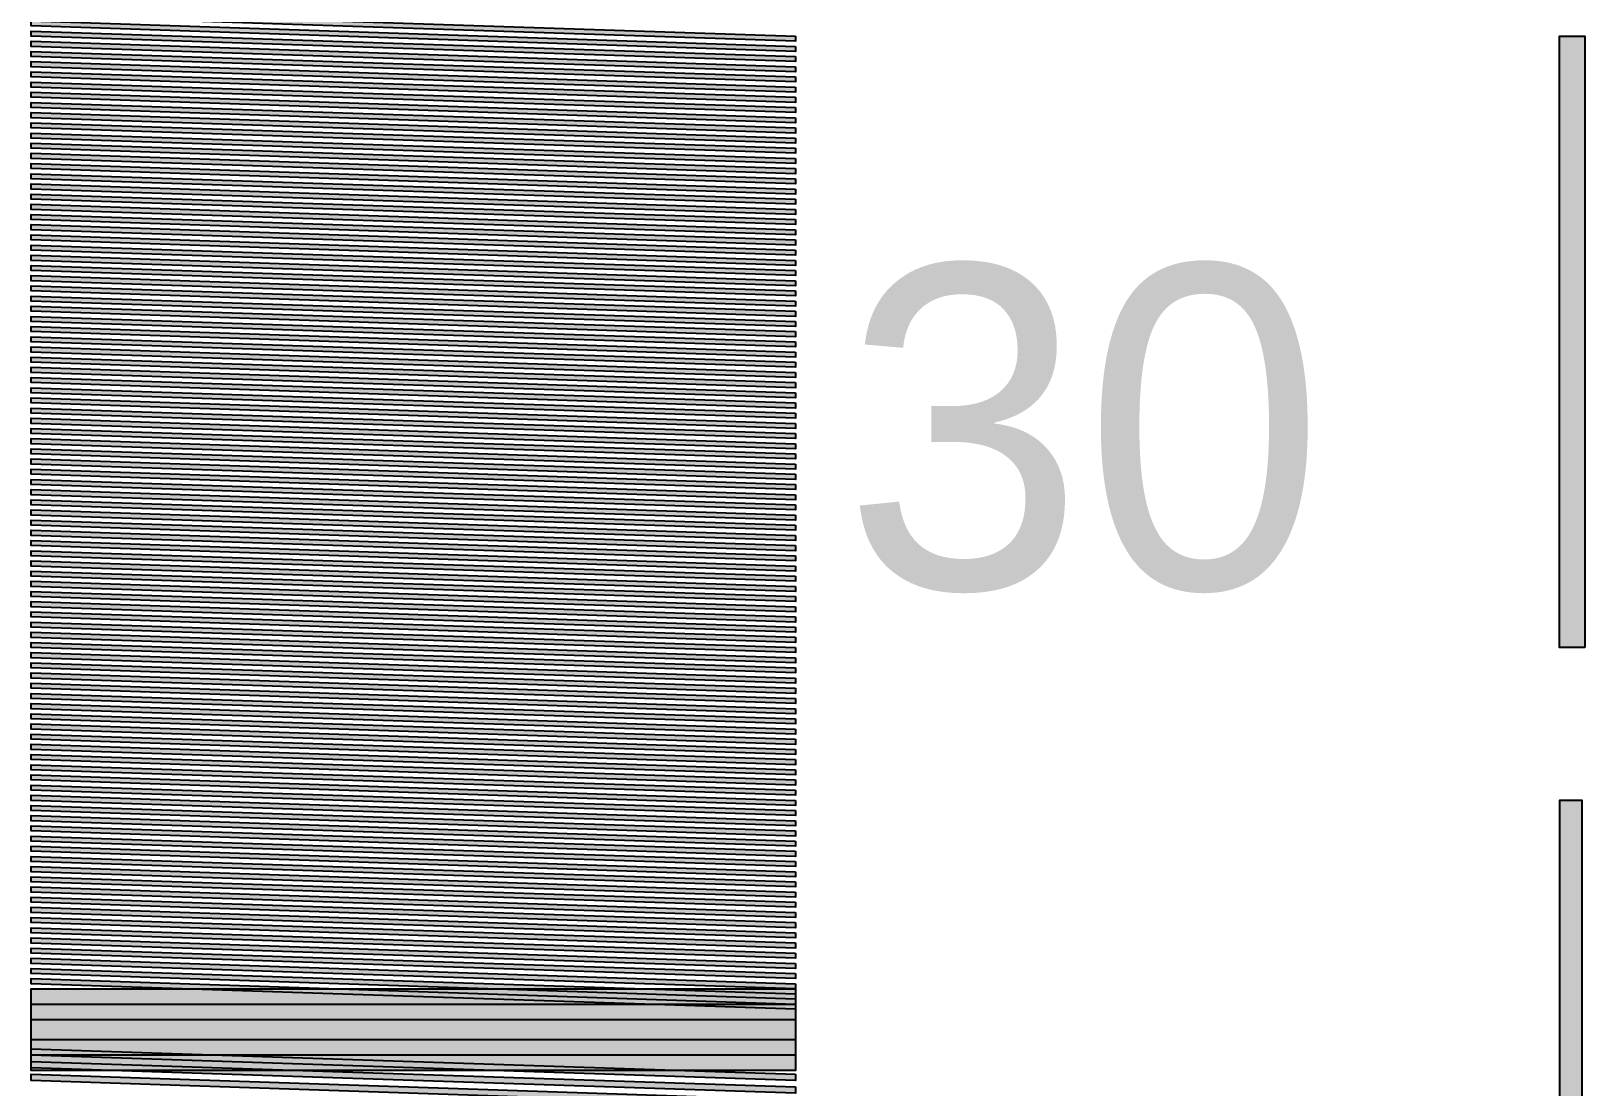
# Model space of a CAD drawing. Header units: millimetres. Extents: x 0 to 420, y 0 to 297.
# Drawn here: x 274.25 to 299.41, y 130.25 to 147.34 of the extents above; entities that cross this region are included whole.
import ezdxf

# ---------------------------------------------------------------- set-up
doc = ezdxf.new("R2010")
doc.units = ezdxf.units.MM
for name, color, linetype in [('CENTER', 7, 'Continuous'), ('LABELS', 7, 'Continuous'), ('PERIPHERY', 7, 'Continuous')]:
    doc.layers.add(name, color=color, linetype=linetype)

msp = doc.modelspace()

# ---------------------------------------------------------------- hatches: boundary and pattern name
at = {"layer": 'CENTER', "true_color": 0x000000}
h = msp.add_hatch(color=7, dxfattribs=at)
h.dxf.hatch_style = 1
h.paths.add_polyline_path([(299.405, 137.363), (298.996, 137.363), (298.996, 147.262), (299.405, 147.262), (299.405, 137.363)])
h = msp.add_hatch(color=7, dxfattribs=at)
h.dxf.hatch_style = 1
h.paths.add_polyline_path([(299.356, 124.988), (298.997, 124.988), (298.997, 134.888), (299.356, 134.888), (299.356, 124.988)])
at = {"layer": 'PERIPHERY', "true_color": 0x000000}
h = msp.add_hatch(color=7, dxfattribs=at)
h.dxf.hatch_style = 1
h.paths.add_polyline_path([(286.622, 147.262), (286.622, 147.18), (274.246, 147.592), (274.246, 147.675), (286.622, 147.262)])
h = msp.add_hatch(color=7, dxfattribs=at)
h.dxf.hatch_style = 1
h.paths.add_polyline_path([(286.622, 147.097), (286.622, 147.015), (274.246, 147.427), (274.246, 147.51), (286.622, 147.097)])
h = msp.add_hatch(color=7, dxfattribs=at)
h.dxf.hatch_style = 1
h.paths.add_polyline_path([(286.622, 146.932), (286.622, 146.85), (274.246, 147.262), (274.246, 147.345), (286.622, 146.932)])
h = msp.add_hatch(color=7, dxfattribs=at)
h.dxf.hatch_style = 1
h.paths.add_polyline_path([(286.622, 146.767), (286.622, 146.685), (274.246, 147.097), (274.246, 147.18), (286.622, 146.767)])
h = msp.add_hatch(color=7, dxfattribs=at)
h.dxf.hatch_style = 1
h.paths.add_polyline_path([(286.622, 146.602), (286.622, 146.52), (274.246, 146.932), (274.246, 147.015), (286.622, 146.602)])
h = msp.add_hatch(color=7, dxfattribs=at)
h.dxf.hatch_style = 1
h.paths.add_polyline_path([(286.622, 146.437), (286.622, 146.355), (274.246, 146.767), (274.246, 146.85), (286.622, 146.437)])
h = msp.add_hatch(color=7, dxfattribs=at)
h.dxf.hatch_style = 1
h.paths.add_polyline_path([(286.622, 146.272), (286.622, 146.19), (274.246, 146.602), (274.246, 146.684), (286.622, 146.272)])
h = msp.add_hatch(color=7, dxfattribs=at)
h.dxf.hatch_style = 1
h.paths.add_polyline_path([(286.622, 146.107), (286.622, 146.025), (274.246, 146.437), (274.246, 146.519), (286.622, 146.107)])
h = msp.add_hatch(color=7, dxfattribs=at)
h.dxf.hatch_style = 1
h.paths.add_polyline_path([(286.622, 145.942), (286.622, 145.86), (274.246, 146.272), (274.246, 146.354), (286.622, 145.942)])
h = msp.add_hatch(color=7, dxfattribs=at)
h.dxf.hatch_style = 1
h.paths.add_polyline_path([(286.622, 145.777), (286.622, 145.694), (274.246, 146.107), (274.246, 146.189), (286.622, 145.777)])
h = msp.add_hatch(color=7, dxfattribs=at)
h.dxf.hatch_style = 1
h.paths.add_polyline_path([(286.622, 145.612), (286.622, 145.529), (274.246, 145.942), (274.246, 146.024), (286.622, 145.612)])
h = msp.add_hatch(color=7, dxfattribs=at)
h.dxf.hatch_style = 1
h.paths.add_polyline_path([(286.622, 145.447), (286.622, 145.365), (274.246, 145.777), (274.246, 145.859), (286.622, 145.447)])
h = msp.add_hatch(color=7, dxfattribs=at)
h.dxf.hatch_style = 1
h.paths.add_polyline_path([(286.622, 145.282), (286.622, 145.2), (274.246, 145.612), (274.246, 145.694), (286.622, 145.282)])
h = msp.add_hatch(color=7, dxfattribs=at)
h.dxf.hatch_style = 1
h.paths.add_polyline_path([(286.622, 145.117), (286.622, 145.035), (274.246, 145.447), (274.246, 145.529), (286.622, 145.117)])
h = msp.add_hatch(color=7, dxfattribs=at)
h.dxf.hatch_style = 1
h.paths.add_polyline_path([(286.622, 144.952), (286.622, 144.87), (274.246, 145.282), (274.246, 145.365), (286.622, 144.952)])
h = msp.add_hatch(color=7, dxfattribs=at)
h.dxf.hatch_style = 1
h.paths.add_polyline_path([(286.622, 144.787), (286.622, 144.705), (274.246, 145.117), (274.246, 145.2), (286.622, 144.787)])
h = msp.add_hatch(color=7, dxfattribs=at)
h.dxf.hatch_style = 1
h.paths.add_polyline_path([(286.622, 144.622), (286.622, 144.54), (274.246, 144.952), (274.246, 145.035), (286.622, 144.622)])
h = msp.add_hatch(color=7, dxfattribs=at)
h.dxf.hatch_style = 1
h.paths.add_polyline_path([(286.622, 144.457), (286.622, 144.375), (274.246, 144.787), (274.246, 144.87), (286.622, 144.457)])
h = msp.add_hatch(color=7, dxfattribs=at)
h.dxf.hatch_style = 1
h.paths.add_polyline_path([(286.622, 144.292), (286.622, 144.21), (274.246, 144.622), (274.246, 144.705), (286.622, 144.292)])
h = msp.add_hatch(color=7, dxfattribs=at)
h.dxf.hatch_style = 1
h.paths.add_polyline_path([(286.622, 144.127), (286.622, 144.045), (274.246, 144.457), (274.246, 144.54), (286.622, 144.127)])
h = msp.add_hatch(color=7, dxfattribs=at)
h.dxf.hatch_style = 1
h.paths.add_polyline_path([(286.622, 143.962), (286.622, 143.88), (274.246, 144.292), (274.246, 144.375), (286.622, 143.962)])
h = msp.add_hatch(color=7, dxfattribs=at)
h.dxf.hatch_style = 1
h.paths.add_polyline_path([(286.622, 143.797), (286.622, 143.715), (274.246, 144.127), (274.246, 144.21), (286.622, 143.797)])
h = msp.add_hatch(color=7, dxfattribs=at)
h.dxf.hatch_style = 1
h.paths.add_polyline_path([(286.622, 143.632), (286.622, 143.55), (274.246, 143.962), (274.246, 144.045), (286.622, 143.632)])
h = msp.add_hatch(color=7, dxfattribs=at)
h.dxf.hatch_style = 1
h.paths.add_polyline_path([(286.622, 143.467), (286.622, 143.385), (274.246, 143.797), (274.246, 143.88), (286.622, 143.467)])
h = msp.add_hatch(color=7, dxfattribs=at)
h.dxf.hatch_style = 1
h.paths.add_polyline_path([(286.622, 143.302), (286.622, 143.22), (274.246, 143.632), (274.246, 143.715), (286.622, 143.302)])
h = msp.add_hatch(color=7, dxfattribs=at)
h.dxf.hatch_style = 1
h.paths.add_polyline_path([(286.622, 143.137), (286.622, 143.055), (274.246, 143.467), (274.246, 143.55), (286.622, 143.137)])
h = msp.add_hatch(color=7, dxfattribs=at)
h.dxf.hatch_style = 1
h.paths.add_polyline_path([(286.622, 142.972), (286.622, 142.89), (274.246, 143.302), (274.246, 143.384), (286.622, 142.972)])
h = msp.add_hatch(color=7, dxfattribs=at)
h.dxf.hatch_style = 1
h.paths.add_polyline_path([(286.622, 142.807), (286.622, 142.724), (274.246, 143.137), (274.246, 143.219), (286.622, 142.807)])
h = msp.add_hatch(color=7, dxfattribs=at)
h.dxf.hatch_style = 1
h.paths.add_polyline_path([(286.622, 142.642), (286.622, 142.56), (274.246, 142.972), (274.246, 143.054), (286.622, 142.642)])
h = msp.add_hatch(color=7, dxfattribs=at)
h.dxf.hatch_style = 1
h.paths.add_polyline_path([(286.622, 142.477), (286.622, 142.395), (274.246, 142.807), (274.246, 142.89), (286.622, 142.477)])
h = msp.add_hatch(color=7, dxfattribs=at)
h.dxf.hatch_style = 1
h.paths.add_polyline_path([(286.622, 142.312), (286.622, 142.23), (274.246, 142.642), (274.246, 142.725), (286.622, 142.312)])
h = msp.add_hatch(color=7, dxfattribs=at)
h.dxf.hatch_style = 1
h.paths.add_polyline_path([(286.622, 142.147), (286.622, 142.065), (274.246, 142.477), (274.246, 142.56), (286.622, 142.147)])
h = msp.add_hatch(color=7, dxfattribs=at)
h.dxf.hatch_style = 1
h.paths.add_polyline_path([(286.622, 141.983), (286.622, 141.9), (274.246, 142.313), (274.246, 142.395), (286.622, 141.983)])
h = msp.add_hatch(color=7, dxfattribs=at)
h.dxf.hatch_style = 1
h.paths.add_polyline_path([(286.622, 141.817), (286.622, 141.735), (274.246, 142.147), (274.246, 142.23), (286.622, 141.817)])
h = msp.add_hatch(color=7, dxfattribs=at)
h.dxf.hatch_style = 1
h.paths.add_polyline_path([(286.622, 141.652), (286.622, 141.57), (274.246, 141.982), (274.246, 142.065), (286.622, 141.652)])
h = msp.add_hatch(color=7, dxfattribs=at)
h.dxf.hatch_style = 1
h.paths.add_polyline_path([(286.622, 141.487), (286.622, 141.405), (274.246, 141.817), (274.246, 141.9), (286.622, 141.487)])
h = msp.add_hatch(color=7, dxfattribs=at)
h.dxf.hatch_style = 1
h.paths.add_polyline_path([(286.622, 141.322), (286.622, 141.24), (274.246, 141.652), (274.246, 141.735), (286.622, 141.322)])
h = msp.add_hatch(color=7, dxfattribs=at)
h.dxf.hatch_style = 1
h.paths.add_polyline_path([(286.622, 141.157), (286.622, 141.075), (274.246, 141.487), (274.246, 141.57), (286.622, 141.157)])
h = msp.add_hatch(color=7, dxfattribs=at)
h.dxf.hatch_style = 1
h.paths.add_polyline_path([(286.622, 140.992), (286.622, 140.91), (274.246, 141.322), (274.246, 141.405), (286.622, 140.992)])
h = msp.add_hatch(color=7, dxfattribs=at)
h.dxf.hatch_style = 1
h.paths.add_polyline_path([(286.622, 140.827), (286.622, 140.745), (274.246, 141.157), (274.246, 141.24), (286.622, 140.827)])
h = msp.add_hatch(color=7, dxfattribs=at)
h.dxf.hatch_style = 1
h.paths.add_polyline_path([(286.622, 140.662), (286.622, 140.58), (274.246, 140.992), (274.246, 141.075), (286.622, 140.662)])
h = msp.add_hatch(color=7, dxfattribs=at)
h.dxf.hatch_style = 1
h.paths.add_polyline_path([(286.622, 140.497), (286.622, 140.415), (274.246, 140.827), (274.246, 140.91), (286.622, 140.497)])
h = msp.add_hatch(color=7, dxfattribs=at)
h.dxf.hatch_style = 1
h.paths.add_polyline_path([(286.622, 140.332), (286.622, 140.25), (274.246, 140.662), (274.246, 140.745), (286.622, 140.332)])
h = msp.add_hatch(color=7, dxfattribs=at)
h.dxf.hatch_style = 1
h.paths.add_polyline_path([(286.622, 140.167), (286.622, 140.085), (274.246, 140.498), (274.246, 140.58), (286.622, 140.167)])
h = msp.add_hatch(color=7, dxfattribs=at)
h.dxf.hatch_style = 1
h.paths.add_polyline_path([(286.622, 140.003), (286.622, 139.92), (274.246, 140.333), (274.246, 140.415), (286.622, 140.003)])
h = msp.add_hatch(color=7, dxfattribs=at)
h.dxf.hatch_style = 1
h.paths.add_polyline_path([(286.622, 139.837), (286.622, 139.755), (274.246, 140.167), (274.246, 140.25), (286.622, 139.837)])
h = msp.add_hatch(color=7, dxfattribs=at)
h.dxf.hatch_style = 1
h.paths.add_polyline_path([(286.622, 139.672), (286.622, 139.59), (274.246, 140.002), (274.246, 140.085), (286.622, 139.672)])
h = msp.add_hatch(color=7, dxfattribs=at)
h.dxf.hatch_style = 1
h.paths.add_polyline_path([(286.622, 139.507), (286.622, 139.425), (274.246, 139.837), (274.246, 139.92), (286.622, 139.507)])
h = msp.add_hatch(color=7, dxfattribs=at)
h.dxf.hatch_style = 1
h.paths.add_polyline_path([(286.622, 139.342), (286.622, 139.26), (274.246, 139.672), (274.246, 139.755), (286.622, 139.342)])
h = msp.add_hatch(color=7, dxfattribs=at)
h.dxf.hatch_style = 1
h.paths.add_polyline_path([(286.622, 139.177), (286.622, 139.095), (274.246, 139.507), (274.246, 139.59), (286.622, 139.177)])
h = msp.add_hatch(color=7, dxfattribs=at)
h.dxf.hatch_style = 1
h.paths.add_polyline_path([(286.622, 139.012), (286.622, 138.93), (274.246, 139.342), (274.246, 139.425), (286.622, 139.012)])
h = msp.add_hatch(color=7, dxfattribs=at)
h.dxf.hatch_style = 1
h.paths.add_polyline_path([(286.622, 138.847), (286.622, 138.765), (274.246, 139.177), (274.246, 139.26), (286.622, 138.847)])
h = msp.add_hatch(color=7, dxfattribs=at)
h.dxf.hatch_style = 1
h.paths.add_polyline_path([(286.622, 138.682), (286.622, 138.6), (274.246, 139.012), (274.246, 139.095), (286.622, 138.682)])
h = msp.add_hatch(color=7, dxfattribs=at)
h.dxf.hatch_style = 1
h.paths.add_polyline_path([(286.622, 138.517), (286.622, 138.435), (274.246, 138.847), (274.246, 138.93), (286.622, 138.517)])
h = msp.add_hatch(color=7, dxfattribs=at)
h.dxf.hatch_style = 1
h.paths.add_polyline_path([(286.622, 138.352), (286.622, 138.269), (274.246, 138.682), (274.246, 138.764), (286.622, 138.352)])
h = msp.add_hatch(color=7, dxfattribs=at)
h.dxf.hatch_style = 1
h.paths.add_polyline_path([(286.622, 138.187), (286.622, 138.105), (274.246, 138.517), (274.246, 138.6), (286.622, 138.187)])
h = msp.add_hatch(color=7, dxfattribs=at)
h.dxf.hatch_style = 1
h.paths.add_polyline_path([(286.622, 138.022), (286.622, 137.94), (274.246, 138.352), (274.246, 138.435), (286.622, 138.022)])
h = msp.add_hatch(color=7, dxfattribs=at)
h.dxf.hatch_style = 1
h.paths.add_polyline_path([(286.622, 137.857), (286.622, 137.775), (274.246, 138.187), (274.246, 138.27), (286.622, 137.857)])
h = msp.add_hatch(color=7, dxfattribs=at)
h.dxf.hatch_style = 1
h.paths.add_polyline_path([(286.622, 137.692), (286.622, 137.61), (274.246, 138.022), (274.246, 138.105), (286.622, 137.692)])
h = msp.add_hatch(color=7, dxfattribs=at)
h.dxf.hatch_style = 1
h.paths.add_polyline_path([(286.622, 137.528), (286.622, 137.445), (274.246, 137.858), (274.246, 137.94), (286.622, 137.528)])
h = msp.add_hatch(color=7, dxfattribs=at)
h.dxf.hatch_style = 1
h.paths.add_polyline_path([(286.622, 137.362), (286.622, 137.28), (274.246, 137.692), (274.246, 137.775), (286.622, 137.362)])
h = msp.add_hatch(color=7, dxfattribs=at)
h.dxf.hatch_style = 1
h.paths.add_polyline_path([(286.622, 137.197), (286.622, 137.115), (274.246, 137.527), (274.246, 137.61), (286.622, 137.197)])
h = msp.add_hatch(color=7, dxfattribs=at)
h.dxf.hatch_style = 1
h.paths.add_polyline_path([(286.622, 137.032), (286.622, 136.95), (274.246, 137.362), (274.246, 137.445), (286.622, 137.032)])
h = msp.add_hatch(color=7, dxfattribs=at)
h.dxf.hatch_style = 1
h.paths.add_polyline_path([(286.622, 136.867), (286.622, 136.785), (274.246, 137.197), (274.246, 137.28), (286.622, 136.867)])
h = msp.add_hatch(color=7, dxfattribs=at)
h.dxf.hatch_style = 1
h.paths.add_polyline_path([(286.622, 136.702), (286.622, 136.62), (274.246, 137.032), (274.246, 137.115), (286.622, 136.702)])
h = msp.add_hatch(color=7, dxfattribs=at)
h.dxf.hatch_style = 1
h.paths.add_polyline_path([(286.622, 136.537), (286.622, 136.455), (274.246, 136.867), (274.246, 136.95), (286.622, 136.537)])
h = msp.add_hatch(color=7, dxfattribs=at)
h.dxf.hatch_style = 1
h.paths.add_polyline_path([(286.622, 136.372), (286.622, 136.29), (274.246, 136.702), (274.246, 136.785), (286.622, 136.372)])
h = msp.add_hatch(color=7, dxfattribs=at)
h.dxf.hatch_style = 1
h.paths.add_polyline_path([(286.622, 136.207), (286.622, 136.125), (274.246, 136.537), (274.246, 136.62), (286.622, 136.207)])
h = msp.add_hatch(color=7, dxfattribs=at)
h.dxf.hatch_style = 1
h.paths.add_polyline_path([(286.622, 136.042), (286.622, 135.96), (274.246, 136.372), (274.246, 136.454), (286.622, 136.042)])
h = msp.add_hatch(color=7, dxfattribs=at)
h.dxf.hatch_style = 1
h.paths.add_polyline_path([(286.622, 135.877), (286.622, 135.794), (274.246, 136.207), (274.246, 136.289), (286.622, 135.877)])
h = msp.add_hatch(color=7, dxfattribs=at)
h.dxf.hatch_style = 1
h.paths.add_polyline_path([(286.622, 135.712), (286.622, 135.63), (274.246, 136.042), (274.246, 136.124), (286.622, 135.712)])
h = msp.add_hatch(color=7, dxfattribs=at)
h.dxf.hatch_style = 1
h.paths.add_polyline_path([(286.622, 135.547), (286.622, 135.465), (274.246, 135.877), (274.246, 135.96), (286.622, 135.547)])
h = msp.add_hatch(color=7, dxfattribs=at)
h.dxf.hatch_style = 1
h.paths.add_polyline_path([(286.622, 135.382), (286.622, 135.3), (274.246, 135.712), (274.246, 135.795), (286.622, 135.382)])
h = msp.add_hatch(color=7, dxfattribs=at)
h.dxf.hatch_style = 1
h.paths.add_polyline_path([(286.622, 135.217), (286.622, 135.135), (274.246, 135.547), (274.246, 135.63), (286.622, 135.217)])
h = msp.add_hatch(color=7, dxfattribs=at)
h.dxf.hatch_style = 1
h.paths.add_polyline_path([(286.622, 135.053), (286.622, 134.97), (274.246, 135.383), (274.246, 135.465), (286.622, 135.053)])
h = msp.add_hatch(color=7, dxfattribs=at)
h.dxf.hatch_style = 1
h.paths.add_polyline_path([(286.622, 134.887), (286.622, 134.805), (274.246, 135.217), (274.246, 135.3), (286.622, 134.887)])
h = msp.add_hatch(color=7, dxfattribs=at)
h.dxf.hatch_style = 1
h.paths.add_polyline_path([(286.622, 134.722), (286.622, 134.64), (274.246, 135.052), (274.246, 135.135), (286.622, 134.722)])
h = msp.add_hatch(color=7, dxfattribs=at)
h.dxf.hatch_style = 1
h.paths.add_polyline_path([(286.622, 134.557), (286.622, 134.475), (274.246, 134.887), (274.246, 134.97), (286.622, 134.557)])
h = msp.add_hatch(color=7, dxfattribs=at)
h.dxf.hatch_style = 1
h.paths.add_polyline_path([(286.622, 134.392), (286.622, 134.31), (274.246, 134.722), (274.246, 134.805), (286.622, 134.392)])
h = msp.add_hatch(color=7, dxfattribs=at)
h.dxf.hatch_style = 1
h.paths.add_polyline_path([(286.622, 134.227), (286.622, 134.145), (274.246, 134.557), (274.246, 134.64), (286.622, 134.227)])
h = msp.add_hatch(color=7, dxfattribs=at)
h.dxf.hatch_style = 1
h.paths.add_polyline_path([(286.622, 134.062), (286.622, 133.98), (274.246, 134.392), (274.246, 134.475), (286.622, 134.062)])
h = msp.add_hatch(color=7, dxfattribs=at)
h.dxf.hatch_style = 1
h.paths.add_polyline_path([(286.622, 133.897), (286.622, 133.815), (274.246, 134.227), (274.246, 134.31), (286.622, 133.897)])
h = msp.add_hatch(color=7, dxfattribs=at)
h.dxf.hatch_style = 1
h.paths.add_polyline_path([(286.622, 133.732), (286.622, 133.65), (274.246, 134.062), (274.246, 134.145), (286.622, 133.732)])
h = msp.add_hatch(color=7, dxfattribs=at)
h.dxf.hatch_style = 1
h.paths.add_polyline_path([(286.622, 133.567), (286.622, 133.485), (274.246, 133.897), (274.246, 133.98), (286.622, 133.567)])
h = msp.add_hatch(color=7, dxfattribs=at)
h.dxf.hatch_style = 1
h.paths.add_polyline_path([(286.622, 133.402), (286.622, 133.32), (274.246, 133.732), (274.246, 133.814), (286.622, 133.402)])
h = msp.add_hatch(color=7, dxfattribs=at)
h.dxf.hatch_style = 1
h.paths.add_polyline_path([(286.622, 133.237), (286.622, 133.155), (274.246, 133.567), (274.246, 133.65), (286.622, 133.237)])
h = msp.add_hatch(color=7, dxfattribs=at)
h.dxf.hatch_style = 1
h.paths.add_polyline_path([(286.622, 133.072), (286.622, 132.99), (274.246, 133.402), (274.246, 133.485), (286.622, 133.072)])
h = msp.add_hatch(color=7, dxfattribs=at)
h.dxf.hatch_style = 1
h.paths.add_polyline_path([(286.622, 132.907), (286.622, 132.825), (274.246, 133.237), (274.246, 133.32), (286.622, 132.907)])
h = msp.add_hatch(color=7, dxfattribs=at)
h.dxf.hatch_style = 1
h.paths.add_polyline_path([(286.622, 132.742), (286.622, 132.66), (274.246, 133.072), (274.246, 133.155), (286.622, 132.742)])
h = msp.add_hatch(color=7, dxfattribs=at)
h.dxf.hatch_style = 1
h.paths.add_polyline_path([(286.622, 132.578), (286.622, 132.495), (274.246, 132.908), (274.246, 132.99), (286.622, 132.578)])
h = msp.add_hatch(color=7, dxfattribs=at)
h.dxf.hatch_style = 1
h.paths.add_polyline_path([(286.622, 132.412), (286.622, 132.33), (274.246, 132.742), (274.246, 132.825), (286.622, 132.412)])
h = msp.add_hatch(color=7, dxfattribs=at)
h.dxf.hatch_style = 1
h.paths.add_polyline_path([(286.622, 132.247), (286.622, 132.165), (274.246, 132.577), (274.246, 132.66), (286.622, 132.247)])
h = msp.add_hatch(color=7, dxfattribs=at)
h.dxf.hatch_style = 1
h.paths.add_polyline_path([(286.622, 132.082), (286.622, 132), (274.246, 132.412), (274.246, 132.495), (286.622, 132.082)])
h = msp.add_hatch(color=7, dxfattribs=at)
h.dxf.hatch_style = 1
h.paths.add_polyline_path([(286.622, 131.917), (286.622, 131.835), (274.246, 132.247), (274.246, 132.33), (286.622, 131.917)])
h = msp.add_hatch(color=7, dxfattribs=at)
h.dxf.hatch_style = 1
h.paths.add_polyline_path([(286.622, 131.752), (286.622, 131.67), (274.246, 132.082), (274.246, 132.165), (286.622, 131.752)])
h = msp.add_hatch(color=7, dxfattribs=at)
h.dxf.hatch_style = 1
h.paths.add_polyline_path([(286.622, 131.587), (286.622, 131.505), (274.246, 131.917), (274.246, 132), (286.622, 131.587)])
h = msp.add_hatch(color=7, dxfattribs=at)
h.dxf.hatch_style = 1
h.paths.add_polyline_path([(286.622, 131.835), (286.622, 131.01), (274.246, 131.01), (274.246, 131.835), (286.622, 131.835)])
h = msp.add_hatch(color=7, dxfattribs=at)
h.dxf.hatch_style = 1
h.paths.add_polyline_path([(286.622, 131.587), (286.622, 130.762), (274.246, 130.762), (274.246, 131.587), (286.622, 131.587)])
h = msp.add_hatch(color=7, dxfattribs=at)
h.dxf.hatch_style = 1
h.paths.add_polyline_path([(286.622, 131.34), (286.622, 130.515), (274.246, 130.515), (274.246, 131.34), (286.622, 131.34)])
h = msp.add_hatch(color=7, dxfattribs=at)
h.dxf.hatch_style = 1
h.paths.add_polyline_path([(286.622, 130.453), (286.622, 130.35), (274.246, 130.762), (274.246, 130.866), (286.622, 130.453)])
h = msp.add_hatch(color=7, dxfattribs=at)
h.dxf.hatch_style = 1
h.paths.add_polyline_path([(286.622, 130.247), (286.622, 130.144), (274.246, 130.556), (274.246, 130.659), (286.622, 130.247)])
h = msp.add_hatch(color=7, dxfattribs=at)
h.dxf.hatch_style = 1
h.paths.add_polyline_path([(286.622, 130.04), (286.622, 129.937), (274.246, 130.35), (274.246, 130.453), (286.622, 130.04)])

# ---------------------------------------------------------------- linework, layer by layer
at = {"layer": 'CENTER', "color": 250}
for points in [[(299.405, 137.363), (298.996, 137.363), (298.996, 147.262), (299.405, 147.262), (299.405, 137.363)], [(299.356, 124.988), (298.997, 124.988), (298.997, 134.888), (299.356, 134.888), (299.356, 124.988)]]:
    msp.add_lwpolyline(points, close=True, dxfattribs=at)
at = {"layer": 'CENTER', "color": 250, "true_color": 0x000000}
for points in [[(299.405, 137.363), (299.405, 147.262), (298.996, 147.262)], [(298.996, 147.262), (298.996, 137.363), (299.405, 137.363)], [(299.356, 124.988), (299.356, 134.888), (298.997, 134.888)], [(298.997, 134.888), (298.997, 124.988), (299.356, 124.988)]]:
    msp.add_solid(points, dxfattribs=at)
at = {"layer": 'PERIPHERY', "color": 250}
for points in [[(286.622, 147.262), (286.622, 147.18), (274.246, 147.592), (274.246, 147.675), (286.622, 147.262)], [(286.622, 147.097), (286.622, 147.015), (274.246, 147.427), (274.246, 147.51), (286.622, 147.097)], [(286.622, 146.932), (286.622, 146.85), (274.246, 147.262), (274.246, 147.345), (286.622, 146.932)], [(286.622, 146.767), (286.622, 146.685), (274.246, 147.097), (274.246, 147.18), (286.622, 146.767)], [(286.622, 146.602), (286.622, 146.52), (274.246, 146.932), (274.246, 147.015), (286.622, 146.602)], [(286.622, 146.437), (286.622, 146.355), (274.246, 146.767), (274.246, 146.85), (286.622, 146.437)], [(286.622, 146.272), (286.622, 146.19), (274.246, 146.602), (274.246, 146.684), (286.622, 146.272)], [(286.622, 146.107), (286.622, 146.025), (274.246, 146.437), (274.246, 146.519), (286.622, 146.107)], [(286.622, 145.942), (286.622, 145.86), (274.246, 146.272), (274.246, 146.354), (286.622, 145.942)], [(286.622, 145.777), (286.622, 145.694), (274.246, 146.107), (274.246, 146.189), (286.622, 145.777)], [(286.622, 145.612), (286.622, 145.529), (274.246, 145.942), (274.246, 146.024), (286.622, 145.612)], [(286.622, 145.447), (286.622, 145.365), (274.246, 145.777), (274.246, 145.859), (286.622, 145.447)], [(286.622, 145.282), (286.622, 145.2), (274.246, 145.612), (274.246, 145.694), (286.622, 145.282)], [(286.622, 145.117), (286.622, 145.035), (274.246, 145.447), (274.246, 145.529), (286.622, 145.117)], [(286.622, 144.952), (286.622, 144.87), (274.246, 145.282), (274.246, 145.365), (286.622, 144.952)], [(286.622, 144.787), (286.622, 144.705), (274.246, 145.117), (274.246, 145.2), (286.622, 144.787)], [(286.622, 144.622), (286.622, 144.54), (274.246, 144.952), (274.246, 145.035), (286.622, 144.622)], [(286.622, 144.457), (286.622, 144.375), (274.246, 144.787), (274.246, 144.87), (286.622, 144.457)], [(286.622, 144.292), (286.622, 144.21), (274.246, 144.622), (274.246, 144.705), (286.622, 144.292)], [(286.622, 144.127), (286.622, 144.045), (274.246, 144.457), (274.246, 144.54), (286.622, 144.127)], [(286.622, 143.962), (286.622, 143.88), (274.246, 144.292), (274.246, 144.375), (286.622, 143.962)], [(286.622, 143.797), (286.622, 143.715), (274.246, 144.127), (274.246, 144.21), (286.622, 143.797)], [(286.622, 143.632), (286.622, 143.55), (274.246, 143.962), (274.246, 144.045), (286.622, 143.632)], [(286.622, 143.467), (286.622, 143.385), (274.246, 143.797), (274.246, 143.88), (286.622, 143.467)], [(286.622, 143.302), (286.622, 143.22), (274.246, 143.632), (274.246, 143.715), (286.622, 143.302)], [(286.622, 143.137), (286.622, 143.055), (274.246, 143.467), (274.246, 143.55), (286.622, 143.137)], [(286.622, 142.972), (286.622, 142.89), (274.246, 143.302), (274.246, 143.384), (286.622, 142.972)], [(286.622, 142.807), (286.622, 142.724), (274.246, 143.137), (274.246, 143.219), (286.622, 142.807)], [(286.622, 142.642), (286.622, 142.56), (274.246, 142.972), (274.246, 143.054), (286.622, 142.642)], [(286.622, 142.477), (286.622, 142.395), (274.246, 142.807), (274.246, 142.89), (286.622, 142.477)], [(286.622, 142.312), (286.622, 142.23), (274.246, 142.642), (274.246, 142.725), (286.622, 142.312)], [(286.622, 142.147), (286.622, 142.065), (274.246, 142.477), (274.246, 142.56), (286.622, 142.147)], [(286.622, 141.983), (286.622, 141.9), (274.246, 142.313), (274.246, 142.395), (286.622, 141.983)], [(286.622, 141.817), (286.622, 141.735), (274.246, 142.147), (274.246, 142.23), (286.622, 141.817)], [(286.622, 141.652), (286.622, 141.57), (274.246, 141.982), (274.246, 142.065), (286.622, 141.652)], [(286.622, 141.487), (286.622, 141.405), (274.246, 141.817), (274.246, 141.9), (286.622, 141.487)], [(286.622, 141.322), (286.622, 141.24), (274.246, 141.652), (274.246, 141.735), (286.622, 141.322)], [(286.622, 141.157), (286.622, 141.075), (274.246, 141.487), (274.246, 141.57), (286.622, 141.157)], [(286.622, 140.992), (286.622, 140.91), (274.246, 141.322), (274.246, 141.405), (286.622, 140.992)], [(286.622, 140.827), (286.622, 140.745), (274.246, 141.157), (274.246, 141.24), (286.622, 140.827)], [(286.622, 140.662), (286.622, 140.58), (274.246, 140.992), (274.246, 141.075), (286.622, 140.662)], [(286.622, 140.497), (286.622, 140.415), (274.246, 140.827), (274.246, 140.91), (286.622, 140.497)], [(286.622, 140.332), (286.622, 140.25), (274.246, 140.662), (274.246, 140.745), (286.622, 140.332)], [(286.622, 140.167), (286.622, 140.085), (274.246, 140.498), (274.246, 140.58), (286.622, 140.167)], [(286.622, 140.003), (286.622, 139.92), (274.246, 140.333), (274.246, 140.415), (286.622, 140.003)], [(286.622, 139.837), (286.622, 139.755), (274.246, 140.167), (274.246, 140.25), (286.622, 139.837)], [(286.622, 139.672), (286.622, 139.59), (274.246, 140.002), (274.246, 140.085), (286.622, 139.672)], [(286.622, 139.507), (286.622, 139.425), (274.246, 139.837), (274.246, 139.92), (286.622, 139.507)], [(286.622, 139.342), (286.622, 139.26), (274.246, 139.672), (274.246, 139.755), (286.622, 139.342)], [(286.622, 139.177), (286.622, 139.095), (274.246, 139.507), (274.246, 139.59), (286.622, 139.177)], [(286.622, 139.012), (286.622, 138.93), (274.246, 139.342), (274.246, 139.425), (286.622, 139.012)], [(286.622, 138.847), (286.622, 138.765), (274.246, 139.177), (274.246, 139.26), (286.622, 138.847)], [(286.622, 138.682), (286.622, 138.6), (274.246, 139.012), (274.246, 139.095), (286.622, 138.682)], [(286.622, 138.517), (286.622, 138.435), (274.246, 138.847), (274.246, 138.93), (286.622, 138.517)], [(286.622, 138.352), (286.622, 138.269), (274.246, 138.682), (274.246, 138.764), (286.622, 138.352)], [(286.622, 138.187), (286.622, 138.105), (274.246, 138.517), (274.246, 138.6), (286.622, 138.187)], [(286.622, 138.022), (286.622, 137.94), (274.246, 138.352), (274.246, 138.435), (286.622, 138.022)], [(286.622, 137.857), (286.622, 137.775), (274.246, 138.187), (274.246, 138.27), (286.622, 137.857)], [(286.622, 137.692), (286.622, 137.61), (274.246, 138.022), (274.246, 138.105), (286.622, 137.692)], [(286.622, 137.528), (286.622, 137.445), (274.246, 137.858), (274.246, 137.94), (286.622, 137.528)], [(286.622, 137.362), (286.622, 137.28), (274.246, 137.692), (274.246, 137.775), (286.622, 137.362)], [(286.622, 137.197), (286.622, 137.115), (274.246, 137.527), (274.246, 137.61), (286.622, 137.197)], [(286.622, 137.032), (286.622, 136.95), (274.246, 137.362), (274.246, 137.445), (286.622, 137.032)], [(286.622, 136.867), (286.622, 136.785), (274.246, 137.197), (274.246, 137.28), (286.622, 136.867)], [(286.622, 136.702), (286.622, 136.62), (274.246, 137.032), (274.246, 137.115), (286.622, 136.702)], [(286.622, 136.537), (286.622, 136.455), (274.246, 136.867), (274.246, 136.95), (286.622, 136.537)], [(286.622, 136.372), (286.622, 136.29), (274.246, 136.702), (274.246, 136.785), (286.622, 136.372)], [(286.622, 136.207), (286.622, 136.125), (274.246, 136.537), (274.246, 136.62), (286.622, 136.207)], [(286.622, 136.042), (286.622, 135.96), (274.246, 136.372), (274.246, 136.454), (286.622, 136.042)], [(286.622, 135.877), (286.622, 135.794), (274.246, 136.207), (274.246, 136.289), (286.622, 135.877)], [(286.622, 135.712), (286.622, 135.63), (274.246, 136.042), (274.246, 136.124), (286.622, 135.712)], [(286.622, 135.547), (286.622, 135.465), (274.246, 135.877), (274.246, 135.96), (286.622, 135.547)], [(286.622, 135.382), (286.622, 135.3), (274.246, 135.712), (274.246, 135.795), (286.622, 135.382)], [(286.622, 135.217), (286.622, 135.135), (274.246, 135.547), (274.246, 135.63), (286.622, 135.217)], [(286.622, 135.053), (286.622, 134.97), (274.246, 135.383), (274.246, 135.465), (286.622, 135.053)], [(286.622, 134.887), (286.622, 134.805), (274.246, 135.217), (274.246, 135.3), (286.622, 134.887)], [(286.622, 134.722), (286.622, 134.64), (274.246, 135.052), (274.246, 135.135), (286.622, 134.722)], [(286.622, 134.557), (286.622, 134.475), (274.246, 134.887), (274.246, 134.97), (286.622, 134.557)], [(286.622, 134.392), (286.622, 134.31), (274.246, 134.722), (274.246, 134.805), (286.622, 134.392)], [(286.622, 134.227), (286.622, 134.145), (274.246, 134.557), (274.246, 134.64), (286.622, 134.227)], [(286.622, 134.062), (286.622, 133.98), (274.246, 134.392), (274.246, 134.475), (286.622, 134.062)], [(286.622, 133.897), (286.622, 133.815), (274.246, 134.227), (274.246, 134.31), (286.622, 133.897)], [(286.622, 133.732), (286.622, 133.65), (274.246, 134.062), (274.246, 134.145), (286.622, 133.732)], [(286.622, 133.567), (286.622, 133.485), (274.246, 133.897), (274.246, 133.98), (286.622, 133.567)], [(286.622, 133.402), (286.622, 133.32), (274.246, 133.732), (274.246, 133.814), (286.622, 133.402)], [(286.622, 133.237), (286.622, 133.155), (274.246, 133.567), (274.246, 133.65), (286.622, 133.237)], [(286.622, 133.072), (286.622, 132.99), (274.246, 133.402), (274.246, 133.485), (286.622, 133.072)], [(286.622, 132.907), (286.622, 132.825), (274.246, 133.237), (274.246, 133.32), (286.622, 132.907)], [(286.622, 132.742), (286.622, 132.66), (274.246, 133.072), (274.246, 133.155), (286.622, 132.742)], [(286.622, 132.578), (286.622, 132.495), (274.246, 132.908), (274.246, 132.99), (286.622, 132.578)], [(286.622, 132.412), (286.622, 132.33), (274.246, 132.742), (274.246, 132.825), (286.622, 132.412)], [(286.622, 132.247), (286.622, 132.165), (274.246, 132.577), (274.246, 132.66), (286.622, 132.247)], [(286.622, 132.082), (286.622, 132), (274.246, 132.412), (274.246, 132.495), (286.622, 132.082)], [(286.622, 131.917), (286.622, 131.835), (274.246, 132.247), (274.246, 132.33), (286.622, 131.917)], [(286.622, 131.752), (286.622, 131.67), (274.246, 132.082), (274.246, 132.165), (286.622, 131.752)], [(286.622, 131.587), (286.622, 131.505), (274.246, 131.917), (274.246, 132), (286.622, 131.587)], [(286.622, 131.835), (286.622, 131.01), (274.246, 131.01), (274.246, 131.835), (286.622, 131.835)], [(286.622, 131.587), (286.622, 130.762), (274.246, 130.762), (274.246, 131.587), (286.622, 131.587)], [(286.622, 131.34), (286.622, 130.515), (274.246, 130.515), (274.246, 131.34), (286.622, 131.34)], [(286.622, 130.453), (286.622, 130.35), (274.246, 130.762), (274.246, 130.866), (286.622, 130.453)], [(286.622, 130.247), (286.622, 130.144), (274.246, 130.556), (274.246, 130.659), (286.622, 130.247)], [(286.622, 130.04), (286.622, 129.937), (274.246, 130.35), (274.246, 130.453), (286.622, 130.04)]]:
    msp.add_lwpolyline(points, close=True, dxfattribs=at)
at = {"layer": 'PERIPHERY', "color": 250, "true_color": 0x000000}
for points in [[(286.622, 147.262), (274.246, 147.675), (274.246, 147.592)], [(274.246, 147.592), (286.622, 147.18), (286.622, 147.262)], [(286.622, 147.097), (274.246, 147.51), (274.246, 147.427)], [(274.246, 147.427), (286.622, 147.015), (286.622, 147.097)], [(286.622, 146.932), (274.246, 147.345), (274.246, 147.262)], [(274.246, 147.262), (286.622, 146.85), (286.622, 146.932)], [(286.622, 146.767), (274.246, 147.18), (274.246, 147.097)], [(274.246, 147.097), (286.622, 146.685), (286.622, 146.767)], [(286.622, 146.602), (274.246, 147.015), (274.246, 146.932)], [(274.246, 146.932), (286.622, 146.52), (286.622, 146.602)], [(286.622, 146.437), (274.246, 146.85), (274.246, 146.767)], [(274.246, 146.767), (286.622, 146.355), (286.622, 146.437)], [(286.622, 146.272), (274.246, 146.684), (274.246, 146.602)], [(274.246, 146.602), (286.622, 146.19), (286.622, 146.272)], [(286.622, 146.107), (274.246, 146.519), (274.246, 146.437)], [(274.246, 146.437), (286.622, 146.025), (286.622, 146.107)], [(286.622, 145.942), (274.246, 146.354), (274.246, 146.272)], [(274.246, 146.272), (286.622, 145.86), (286.622, 145.942)], [(286.622, 145.777), (274.246, 146.189), (274.246, 146.107)], [(274.246, 146.107), (286.622, 145.694), (286.622, 145.777)], [(286.622, 145.612), (274.246, 146.024), (274.246, 145.942)], [(274.246, 145.942), (286.622, 145.529), (286.622, 145.612)], [(286.622, 145.447), (274.246, 145.859), (274.246, 145.777)], [(274.246, 145.777), (286.622, 145.365), (286.622, 145.447)], [(286.622, 145.282), (274.246, 145.694), (274.246, 145.612)], [(274.246, 145.612), (286.622, 145.2), (286.622, 145.282)], [(286.622, 145.117), (274.246, 145.529), (274.246, 145.447)], [(274.246, 145.447), (286.622, 145.035), (286.622, 145.117)], [(286.622, 144.952), (274.246, 145.365), (274.246, 145.282)], [(274.246, 145.282), (286.622, 144.87), (286.622, 144.952)], [(286.622, 144.787), (274.246, 145.2), (274.246, 145.117)], [(274.246, 145.117), (286.622, 144.705), (286.622, 144.787)], [(286.622, 144.622), (274.246, 145.035), (274.246, 144.952)], [(274.246, 144.952), (286.622, 144.54), (286.622, 144.622)], [(286.622, 144.457), (274.246, 144.87), (274.246, 144.787)], [(274.246, 144.787), (286.622, 144.375), (286.622, 144.457)], [(286.622, 144.292), (274.246, 144.705), (274.246, 144.622)], [(274.246, 144.622), (286.622, 144.21), (286.622, 144.292)], [(286.622, 144.127), (274.246, 144.54), (274.246, 144.457)], [(274.246, 144.457), (286.622, 144.045), (286.622, 144.127)], [(286.622, 143.962), (274.246, 144.375), (274.246, 144.292)], [(274.246, 144.292), (286.622, 143.88), (286.622, 143.962)], [(286.622, 143.797), (274.246, 144.21), (274.246, 144.127)], [(274.246, 144.127), (286.622, 143.715), (286.622, 143.797)], [(286.622, 143.632), (274.246, 144.045), (274.246, 143.962)], [(274.246, 143.962), (286.622, 143.55), (286.622, 143.632)], [(286.622, 143.467), (274.246, 143.88), (274.246, 143.797)], [(274.246, 143.797), (286.622, 143.385), (286.622, 143.467)], [(286.622, 143.302), (274.246, 143.715), (274.246, 143.632)], [(274.246, 143.632), (286.622, 143.22), (286.622, 143.302)], [(286.622, 143.137), (274.246, 143.55), (274.246, 143.467)], [(274.246, 143.467), (286.622, 143.055), (286.622, 143.137)], [(286.622, 142.972), (274.246, 143.384), (274.246, 143.302)], [(274.246, 143.302), (286.622, 142.89), (286.622, 142.972)], [(286.622, 142.807), (274.246, 143.219), (274.246, 143.137)], [(274.246, 143.137), (286.622, 142.724), (286.622, 142.807)], [(286.622, 142.642), (274.246, 143.054), (274.246, 142.972)], [(274.246, 142.972), (286.622, 142.56), (286.622, 142.642)], [(286.622, 142.477), (274.246, 142.89), (274.246, 142.807)], [(274.246, 142.807), (286.622, 142.395), (286.622, 142.477)], [(286.622, 142.312), (274.246, 142.725), (274.246, 142.642)], [(274.246, 142.642), (286.622, 142.23), (286.622, 142.312)], [(286.622, 142.147), (274.246, 142.56), (274.246, 142.477)], [(274.246, 142.477), (286.622, 142.065), (286.622, 142.147)], [(286.622, 141.983), (274.246, 142.395), (274.246, 142.313)], [(274.246, 142.313), (286.622, 141.9), (286.622, 141.983)], [(286.622, 141.817), (274.246, 142.23), (274.246, 142.147)], [(274.246, 142.147), (286.622, 141.735), (286.622, 141.817)], [(286.622, 141.652), (274.246, 142.065), (274.246, 141.982)], [(274.246, 141.982), (286.622, 141.57), (286.622, 141.652)], [(286.622, 141.487), (274.246, 141.9), (274.246, 141.817)], [(274.246, 141.817), (286.622, 141.405), (286.622, 141.487)], [(286.622, 141.322), (274.246, 141.735), (274.246, 141.652)], [(274.246, 141.652), (286.622, 141.24), (286.622, 141.322)], [(286.622, 141.157), (274.246, 141.57), (274.246, 141.487)], [(274.246, 141.487), (286.622, 141.075), (286.622, 141.157)], [(286.622, 140.992), (274.246, 141.405), (274.246, 141.322)], [(274.246, 141.322), (286.622, 140.91), (286.622, 140.992)], [(286.622, 140.827), (274.246, 141.24), (274.246, 141.157)], [(274.246, 141.157), (286.622, 140.745), (286.622, 140.827)], [(286.622, 140.662), (274.246, 141.075), (274.246, 140.992)], [(274.246, 140.992), (286.622, 140.58), (286.622, 140.662)], [(286.622, 140.497), (274.246, 140.91), (274.246, 140.827)], [(274.246, 140.827), (286.622, 140.415), (286.622, 140.497)], [(286.622, 140.332), (274.246, 140.745), (274.246, 140.662)], [(274.246, 140.662), (286.622, 140.25), (286.622, 140.332)], [(286.622, 140.167), (274.246, 140.58), (274.246, 140.498)], [(274.246, 140.498), (286.622, 140.085), (286.622, 140.167)], [(286.622, 140.003), (274.246, 140.415), (274.246, 140.333)], [(274.246, 140.333), (286.622, 139.92), (286.622, 140.003)], [(286.622, 139.837), (274.246, 140.25), (274.246, 140.167)], [(274.246, 140.167), (286.622, 139.755), (286.622, 139.837)], [(286.622, 139.672), (274.246, 140.085), (274.246, 140.002)], [(274.246, 140.002), (286.622, 139.59), (286.622, 139.672)], [(286.622, 139.507), (274.246, 139.92), (274.246, 139.837)], [(274.246, 139.837), (286.622, 139.425), (286.622, 139.507)], [(286.622, 139.342), (274.246, 139.755), (274.246, 139.672)], [(274.246, 139.672), (286.622, 139.26), (286.622, 139.342)], [(286.622, 139.177), (274.246, 139.59), (274.246, 139.507)], [(274.246, 139.507), (286.622, 139.095), (286.622, 139.177)], [(286.622, 139.012), (274.246, 139.425), (274.246, 139.342)], [(274.246, 139.342), (286.622, 138.93), (286.622, 139.012)], [(286.622, 138.847), (274.246, 139.26), (274.246, 139.177)], [(274.246, 139.177), (286.622, 138.765), (286.622, 138.847)], [(286.622, 138.682), (274.246, 139.095), (274.246, 139.012)], [(274.246, 139.012), (286.622, 138.6), (286.622, 138.682)], [(286.622, 138.517), (274.246, 138.93), (274.246, 138.847)], [(274.246, 138.847), (286.622, 138.435), (286.622, 138.517)], [(286.622, 138.352), (274.246, 138.764), (274.246, 138.682)], [(274.246, 138.682), (286.622, 138.269), (286.622, 138.352)], [(286.622, 138.187), (274.246, 138.6), (274.246, 138.517)], [(274.246, 138.517), (286.622, 138.105), (286.622, 138.187)], [(286.622, 138.022), (274.246, 138.435), (274.246, 138.352)], [(274.246, 138.352), (286.622, 137.94), (286.622, 138.022)], [(286.622, 137.857), (274.246, 138.27), (274.246, 138.187)], [(274.246, 138.187), (286.622, 137.775), (286.622, 137.857)], [(286.622, 137.692), (274.246, 138.105), (274.246, 138.022)], [(274.246, 138.022), (286.622, 137.61), (286.622, 137.692)], [(286.622, 137.528), (274.246, 137.94), (274.246, 137.858)], [(274.246, 137.858), (286.622, 137.445), (286.622, 137.528)], [(286.622, 137.362), (274.246, 137.775), (274.246, 137.692)], [(274.246, 137.692), (286.622, 137.28), (286.622, 137.362)], [(286.622, 137.197), (274.246, 137.61), (274.246, 137.527)], [(274.246, 137.527), (286.622, 137.115), (286.622, 137.197)], [(286.622, 137.032), (274.246, 137.445), (274.246, 137.362)], [(274.246, 137.362), (286.622, 136.95), (286.622, 137.032)], [(286.622, 136.867), (274.246, 137.28), (274.246, 137.197)], [(274.246, 137.197), (286.622, 136.785), (286.622, 136.867)], [(286.622, 136.702), (274.246, 137.115), (274.246, 137.032)], [(274.246, 137.032), (286.622, 136.62), (286.622, 136.702)], [(286.622, 136.537), (274.246, 136.95), (274.246, 136.867)], [(274.246, 136.867), (286.622, 136.455), (286.622, 136.537)], [(286.622, 136.372), (274.246, 136.785), (274.246, 136.702)], [(274.246, 136.702), (286.622, 136.29), (286.622, 136.372)], [(286.622, 136.207), (274.246, 136.62), (274.246, 136.537)], [(274.246, 136.537), (286.622, 136.125), (286.622, 136.207)], [(286.622, 136.042), (274.246, 136.454), (274.246, 136.372)], [(274.246, 136.372), (286.622, 135.96), (286.622, 136.042)], [(286.622, 135.877), (274.246, 136.289), (274.246, 136.207)], [(274.246, 136.207), (286.622, 135.794), (286.622, 135.877)], [(286.622, 135.712), (274.246, 136.124), (274.246, 136.042)], [(274.246, 136.042), (286.622, 135.63), (286.622, 135.712)], [(286.622, 135.547), (274.246, 135.96), (274.246, 135.877)], [(274.246, 135.877), (286.622, 135.465), (286.622, 135.547)], [(286.622, 135.382), (274.246, 135.795), (274.246, 135.712)], [(274.246, 135.712), (286.622, 135.3), (286.622, 135.382)], [(286.622, 135.217), (274.246, 135.63), (274.246, 135.547)], [(274.246, 135.547), (286.622, 135.135), (286.622, 135.217)], [(286.622, 135.053), (274.246, 135.465), (274.246, 135.383)], [(274.246, 135.383), (286.622, 134.97), (286.622, 135.053)], [(286.622, 134.887), (274.246, 135.3), (274.246, 135.217)], [(274.246, 135.217), (286.622, 134.805), (286.622, 134.887)], [(286.622, 134.722), (274.246, 135.135), (274.246, 135.052)], [(274.246, 135.052), (286.622, 134.64), (286.622, 134.722)], [(286.622, 134.557), (274.246, 134.97), (274.246, 134.887)], [(274.246, 134.887), (286.622, 134.475), (286.622, 134.557)], [(286.622, 134.392), (274.246, 134.805), (274.246, 134.722)], [(274.246, 134.722), (286.622, 134.31), (286.622, 134.392)], [(286.622, 134.227), (274.246, 134.64), (274.246, 134.557)], [(274.246, 134.557), (286.622, 134.145), (286.622, 134.227)], [(286.622, 134.062), (274.246, 134.475), (274.246, 134.392)], [(274.246, 134.392), (286.622, 133.98), (286.622, 134.062)], [(286.622, 133.897), (274.246, 134.31), (274.246, 134.227)], [(274.246, 134.227), (286.622, 133.815), (286.622, 133.897)], [(286.622, 133.732), (274.246, 134.145), (274.246, 134.062)], [(274.246, 134.062), (286.622, 133.65), (286.622, 133.732)], [(286.622, 133.567), (274.246, 133.98), (274.246, 133.897)], [(274.246, 133.897), (286.622, 133.485), (286.622, 133.567)], [(286.622, 133.402), (274.246, 133.814), (274.246, 133.732)], [(274.246, 133.732), (286.622, 133.32), (286.622, 133.402)], [(286.622, 133.237), (274.246, 133.65), (274.246, 133.567)], [(274.246, 133.567), (286.622, 133.155), (286.622, 133.237)], [(286.622, 133.072), (274.246, 133.485), (274.246, 133.402)], [(274.246, 133.402), (286.622, 132.99), (286.622, 133.072)], [(286.622, 132.907), (274.246, 133.32), (274.246, 133.237)], [(274.246, 133.237), (286.622, 132.825), (286.622, 132.907)], [(286.622, 132.742), (274.246, 133.155), (274.246, 133.072)], [(274.246, 133.072), (286.622, 132.66), (286.622, 132.742)], [(286.622, 132.578), (274.246, 132.99), (274.246, 132.908)], [(274.246, 132.908), (286.622, 132.495), (286.622, 132.578)], [(286.622, 132.412), (274.246, 132.825), (274.246, 132.742)], [(274.246, 132.742), (286.622, 132.33), (286.622, 132.412)], [(286.622, 132.247), (274.246, 132.66), (274.246, 132.577)], [(274.246, 132.577), (286.622, 132.165), (286.622, 132.247)], [(286.622, 132.082), (274.246, 132.495), (274.246, 132.412)], [(274.246, 132.412), (286.622, 132), (286.622, 132.082)], [(286.622, 131.917), (274.246, 132.33), (274.246, 132.247)], [(274.246, 132.247), (286.622, 131.835), (286.622, 131.917)], [(286.622, 131.752), (274.246, 132.165), (274.246, 132.082)], [(274.246, 132.082), (286.622, 131.67), (286.622, 131.752)], [(286.622, 131.587), (274.246, 132), (274.246, 131.917)], [(274.246, 131.917), (286.622, 131.505), (286.622, 131.587)], [(286.622, 131.835), (274.246, 131.835), (274.246, 131.01)], [(274.246, 131.01), (286.622, 131.01), (286.622, 131.835)], [(286.622, 131.587), (274.246, 131.587), (274.246, 130.762)], [(274.246, 130.762), (286.622, 130.762), (286.622, 131.587)], [(286.622, 131.34), (274.246, 131.34), (274.246, 130.515)], [(274.246, 130.515), (286.622, 130.515), (286.622, 131.34)], [(286.622, 130.453), (274.246, 130.866), (274.246, 130.762)], [(274.246, 130.762), (286.622, 130.35), (286.622, 130.453)], [(286.622, 130.247), (274.246, 130.659), (274.246, 130.556)], [(274.246, 130.556), (286.622, 130.144), (286.622, 130.247)], [(286.622, 130.04), (274.246, 130.453), (274.246, 130.35)], [(274.246, 130.35), (286.622, 129.937), (286.622, 130.04)]]:
    msp.add_solid(points, dxfattribs=at)

# ---------------------------------------------------------------- texts
at = {"layer": 'LABELS', "color": 250}
msp.add_text('30', height=5.2388, dxfattribs=at).set_placement((287.398, 138.316))

doc.saveas('drawing.dxf')
